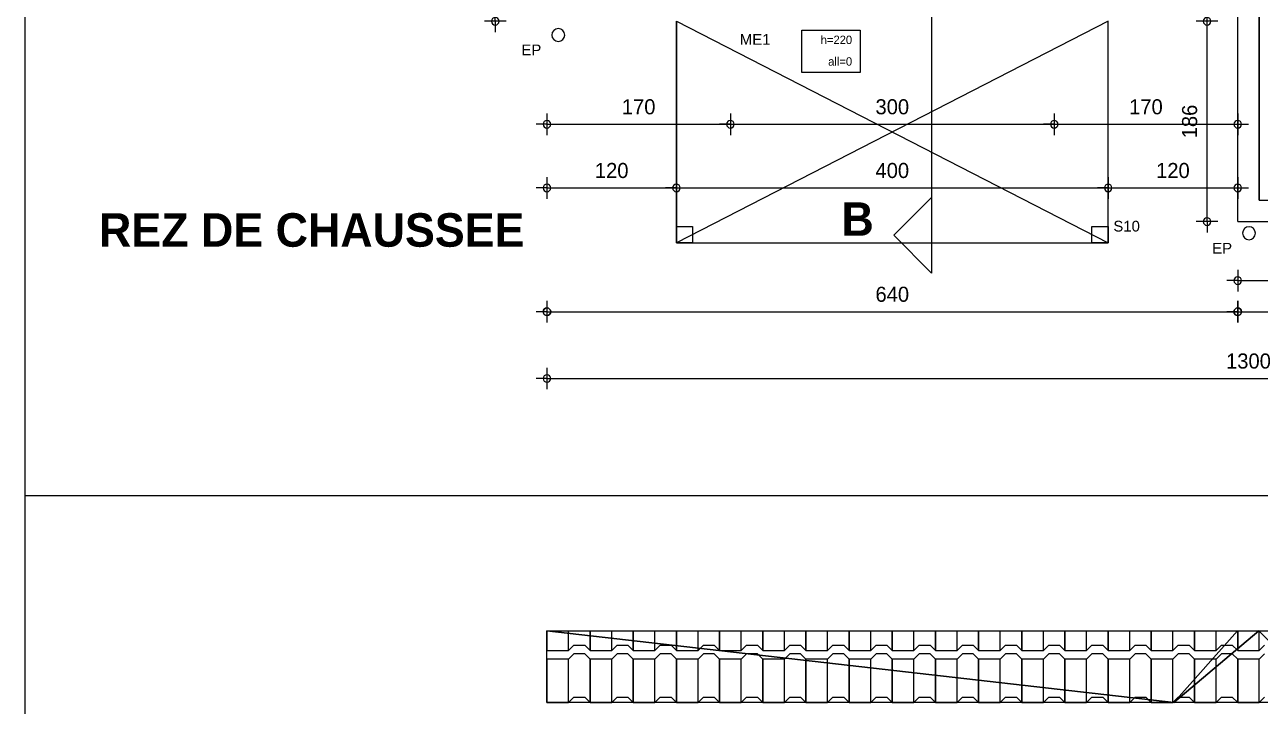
# Model space of a CAD drawing. Header units: metres. Extents: x 1.8 to 61.8, y -55.6 to -11.3.
# Drawn here: x 1.76 to 13.21, y -30.14 to -23.83 of the extents above; entities that cross this region are included whole.
import ezdxf
from ezdxf.enums import TextEntityAlignment as Align
from ezdxf.lldxf.tags import DXFTag

# ---------------------------------------------------------------- set-up
doc = ezdxf.new("R2010")
doc.units = ezdxf.units.M
doc.header["$MEASUREMENT"] = 0
for name, color, linetype in [('Calque commun', 7, 'Continuous'), ('Calque100', 7, 'Continuous'), ('Cotations', 7, 'Continuous'), ('Textes', 7, 'Continuous')]:
    doc.layers.add(name, color=color, linetype=linetype)
doc.styles.add('Arial10', font='arial.ttf', dxfattribs={"height": 0.098961})
doc.styles.add('Century Gothic14', font='GOTHIC.TTF', dxfattribs={"height": 0.139636})
doc.styles.add('Century Gothic5', font='GOTHICB.TTF', dxfattribs={"height": 0.31023})
doc.styles.add('Century Gothic9', font='GOTHIC.TTF', dxfattribs={"height": 0.077575})
tags = doc.linetypes.add('DASHDOT2', pattern=[0.5, 0.25, -0.125, 0, -0.125]).pattern_tags.tags
tags[10:11] = [DXFTag(74, 4), DXFTag(75, 0), DXFTag(340, '0'), DXFTag(46, 1.0), DXFTag(50, 0.0), DXFTag(44, 0.0), DXFTag(45, 0.0)]
tags[8:9] = [DXFTag(74, 4), DXFTag(75, 0), DXFTag(340, '0'), DXFTag(46, 1.0), DXFTag(50, 0.0), DXFTag(44, 0.0), DXFTag(45, 0.0)]
tags[6:7] = [DXFTag(74, 4), DXFTag(75, 0), DXFTag(340, '0'), DXFTag(46, 1.0), DXFTag(50, 0.0), DXFTag(44, 0.0), DXFTag(45, 0.0)]
tags[4:5] = [DXFTag(74, 4), DXFTag(75, 0), DXFTag(340, '0'), DXFTag(46, 1.0), DXFTag(50, 0.0), DXFTag(44, 0.0), DXFTag(45, 0.0)]
tags = doc.linetypes.add('HIDDEN', pattern=[0.375, 0.25, -0.125]).pattern_tags.tags
tags[6:7] = [DXFTag(74, 4), DXFTag(75, 0), DXFTag(340, '0'), DXFTag(46, 1.0), DXFTag(50, 0.0), DXFTag(44, 0.0), DXFTag(45, 0.0)]
tags[4:5] = [DXFTag(74, 4), DXFTag(75, 0), DXFTag(340, '0'), DXFTag(46, 1.0), DXFTag(50, 0.0), DXFTag(44, 0.0), DXFTag(45, 0.0)]

# ---------------------------------------------------------------- blocks, each defined once
blk = doc.blocks.new('Block52729')
at = {"layer": 'Calque commun', "color": 7, "linetype": 'Continuous', "lineweight": 18}
blk.add_line((13.002, -25.655), (13.002, -16.655), dxfattribs=at)
at = {"layer": 'Calque commun', "color": 7, "linetype": 'Continuous', "lineweight": 9}
for p, q in [((13.202, -25.455), (13.202, -16.855)), ((13.322, -25.335), (13.322, -16.975))]:
    blk.add_line(p, q, dxfattribs=at)
blk = doc.blocks.new('Block52731')
at = {"layer": 'Calque commun', "color": 7, "linetype": 'Continuous', "lineweight": 9}
for p, q in [((13.322, -25.335), (14.802, -25.335)), ((17.802, -25.335), (19.282, -25.335)), ((13.202, -25.455), (14.802, -25.455)), ((17.802, -25.455), (19.402, -25.455))]:
    blk.add_line(p, q, dxfattribs=at)
at = {"layer": 'Calque commun', "color": 7, "linetype": 'Continuous', "lineweight": 18}
for p, q in [((13.002, -25.655), (14.802, -25.655)), ((17.802, -25.655), (19.602, -25.655))]:
    blk.add_line(p, q, dxfattribs=at)
blk = doc.blocks.new('new7')
at = {"layer": 'Calque commun', "color": 5, "linetype": 'Continuous', "lineweight": 9}
blk.add_arc((0, 0), 0.5, 0, 359.9994, dxfattribs=at)
blk = doc.blocks.new('new8')
at = {"layer": 'Calque commun', "color": 5, "linetype": 'Continuous', "lineweight": 9}
blk.add_arc((0, 0), 0.5, 0, 359.9994, dxfattribs=at)
blk = doc.blocks.new('DimLine53029')
at = {"layer": 'Calque commun', "color": 5, "linetype": 'Continuous', "lineweight": 9}
for p, q in [((6.602, -26.389, 0), (6.602, -26.589, 0)), ((13.002, -26.389, 0), (13.002, -26.589, 0)), ((6.602, -26.489, 0), (6.502, -26.489, 0)), ((6.602, -26.489, 0), (13.002, -26.489, 0)), ((13.002, -26.489, 0), (13.102, -26.489, 0))]:
    blk.add_line(p, q, dxfattribs=at)
at = {"layer": 'Calque commun', "color": 5, "linetype": 'Continuous', "lineweight": 9, "xscale": 0.07000000029802322, "yscale": 0.07000000029802322, "zscale": 0.07000000029802322}
for name, p in [('new7', (6.602, -26.489, 0)), ('new8', (13.002, -26.489, 0))]:
    blk.add_blockref(name, p, dxfattribs=at)
at = {"layer": 'Calque commun', "color": 5, "linetype": 'Continuous', "lineweight": 9, "style": 'Century Gothic14'}
blk.add_text('640', height=0.1396, dxfattribs=at).set_placement((9.802, -26.439, 0), align=Align.BOTTOM_CENTER)
blk = doc.blocks.new('new9')
at = {"layer": 'Calque commun', "color": 5, "linetype": 'Continuous', "lineweight": 9}
blk.add_arc((0, 0), 0.5, 0, 359.9994, dxfattribs=at)
blk = doc.blocks.new('new10')
at = {"layer": 'Calque commun', "color": 5, "linetype": 'Continuous', "lineweight": 9}
blk.add_arc((0, 0), 0.5, 0, 359.9994, dxfattribs=at)
blk = doc.blocks.new('DimLine53037')
at = {"layer": 'Calque commun', "color": 5, "linetype": 'Continuous', "lineweight": 9}
for p, q in [((13.002, -26.389, 0), (13.002, -26.589, 0)), ((19.602, -26.589, 0), (19.602, -26.389, 0)), ((13.002, -26.489, 0), (12.902, -26.489, 0)), ((13.002, -26.489, 0), (19.602, -26.489, 0)), ((19.602, -26.489, 0), (19.702, -26.489, 0))]:
    blk.add_line(p, q, dxfattribs=at)
at = {"layer": 'Calque commun', "color": 5, "linetype": 'Continuous', "lineweight": 9, "xscale": 0.07000000029802322, "yscale": 0.07000000029802322, "zscale": 0.07000000029802322}
for name, p in [('new9', (13.002, -26.489, 0)), ('new10', (19.602, -26.489, 0))]:
    blk.add_blockref(name, p, dxfattribs=at)
at = {"layer": 'Calque commun', "color": 5, "linetype": 'Continuous', "lineweight": 9, "style": 'Century Gothic14'}
blk.add_text('660', height=0.1396, dxfattribs=at).set_placement((16.302, -26.439, 0), align=Align.BOTTOM_CENTER)
blk = doc.blocks.new('new11')
at = {"layer": 'Calque commun', "color": 5, "linetype": 'Continuous', "lineweight": 9}
blk.add_arc((0, 0), 0.5, 0, 359.9994, dxfattribs=at)
blk = doc.blocks.new('new12')
at = {"layer": 'Calque commun', "color": 5, "linetype": 'Continuous', "lineweight": 9}
blk.add_arc((0, 0), 0.5, 0, 359.9994, dxfattribs=at)
blk = doc.blocks.new('DimLine53045')
at = {"layer": 'Calque commun', "color": 5, "linetype": 'Continuous', "lineweight": 9}
for p, q in [((6.124, -14.8, 0), (6.124, -14.7, 0)), ((6.224, -14.8, 0), (6.024, -14.8, 0)), ((6.124, -23.8, 0), (6.124, -14.8, 0)), ((6.224, -23.8, 0), (6.024, -23.8, 0)), ((6.124, -23.8, 0), (6.124, -23.9, 0))]:
    blk.add_line(p, q, dxfattribs=at)
at = {"layer": 'Calque commun', "color": 5, "linetype": 'Continuous', "lineweight": 9, "xscale": 0.07000000029802322, "yscale": 0.07000000029802322, "zscale": 0.07000000029802322, "rotation": 90}
for name, p in [('new12', (6.124, -14.8, 0)), ('new11', (6.124, -23.8, 0))]:
    blk.add_blockref(name, p, dxfattribs=at)
at = {"layer": 'Calque commun', "color": 5, "linetype": 'Continuous', "lineweight": 9, "style": 'Century Gothic14'}
blk.add_text('900', height=0.1396, rotation=90, dxfattribs=at).set_placement((6.074, -19.3, 0), align=Align.BOTTOM_CENTER)
blk = doc.blocks.new('new13')
at = {"layer": 'Calque commun', "color": 5, "linetype": 'Continuous', "lineweight": 9}
blk.add_arc((0, 0), 0.5, 0, 359.9994, dxfattribs=at)
blk = doc.blocks.new('new14')
at = {"layer": 'Calque commun', "color": 5, "linetype": 'Continuous', "lineweight": 9}
blk.add_arc((0, 0), 0.5, 0, 359.9994, dxfattribs=at)
blk = doc.blocks.new('DimLine53057')
at = {"layer": 'Calque commun', "color": 5, "linetype": 'Continuous', "lineweight": 9}
for p, q in [((8.302, -24.653), (8.302, -24.853)), ((11.302, -24.653), (11.302, -24.853)), ((8.302, -24.753), (8.202, -24.753)), ((8.302, -24.753), (11.302, -24.753)), ((11.302, -24.753), (11.402, -24.753))]:
    blk.add_line(p, q, dxfattribs=at)
at = {"layer": 'Calque commun', "color": 5, "linetype": 'Continuous', "lineweight": 9, "xscale": 0.07000000029802322, "yscale": 0.07000000029802322, "zscale": 0.07000000029802322}
for name, p in [('new13', (8.302, -24.753)), ('new14', (11.302, -24.753))]:
    blk.add_blockref(name, p, dxfattribs=at)
at = {"layer": 'Calque commun', "color": 5, "linetype": 'Continuous', "lineweight": 9, "style": 'Century Gothic14'}
blk.add_text('300', height=0.1396, dxfattribs=at).set_placement((9.802, -24.703), align=Align.BOTTOM_CENTER)
blk = doc.blocks.new('new15')
at = {"layer": 'Calque commun', "color": 5, "linetype": 'Continuous', "lineweight": 9}
blk.add_arc((0, 0), 0.5, 0, 359.9994, dxfattribs=at)
blk = doc.blocks.new('new16')
at = {"layer": 'Calque commun', "color": 5, "linetype": 'Continuous', "lineweight": 9}
blk.add_arc((0, 0), 0.5, 0, 359.9994, dxfattribs=at)
blk = doc.blocks.new('DimLine53065')
at = {"layer": 'Calque commun', "color": 5, "linetype": 'Continuous', "lineweight": 9}
for p, q in [((6.602, -24.653), (6.602, -24.853)), ((8.302, -24.653), (8.302, -24.853)), ((6.602, -24.753), (6.502, -24.753)), ((6.602, -24.753), (8.302, -24.753)), ((8.302, -24.753), (8.402, -24.753))]:
    blk.add_line(p, q, dxfattribs=at)
at = {"layer": 'Calque commun', "color": 5, "linetype": 'Continuous', "lineweight": 9, "xscale": 0.07000000105412503, "yscale": 0.07000000105412503, "zscale": 0.07000000029802322, "rotation": 0.008421292384308318}
for name, p in [('new15', (6.602, -24.753)), ('new16', (8.302, -24.753))]:
    blk.add_blockref(name, p, dxfattribs=at)
at = {"layer": 'Calque commun', "color": 5, "linetype": 'Continuous', "lineweight": 9, "style": 'Century Gothic14'}
blk.add_text('170', height=0.1396, rotation=0.0084, dxfattribs=at).set_placement((7.452, -24.703), align=Align.BOTTOM_CENTER)
blk = doc.blocks.new('new17')
at = {"layer": 'Calque commun', "color": 5, "linetype": 'Continuous', "lineweight": 9}
blk.add_arc((0, 0), 0.5, 0, 359.9994, dxfattribs=at)
blk = doc.blocks.new('new18')
at = {"layer": 'Calque commun', "color": 5, "linetype": 'Continuous', "lineweight": 9}
blk.add_arc((0, 0), 0.5, 0, 359.9994, dxfattribs=at)
blk = doc.blocks.new('DimLine53073')
at = {"layer": 'Calque commun', "color": 5, "linetype": 'Continuous', "lineweight": 9}
for p, q in [((11.302, -24.653), (11.302, -24.853)), ((13.002, -24.653), (13.002, -24.853)), ((11.302, -24.753), (11.202, -24.753)), ((11.302, -24.753), (13.002, -24.753)), ((13.002, -24.753), (13.102, -24.753))]:
    blk.add_line(p, q, dxfattribs=at)
at = {"layer": 'Calque commun', "color": 5, "linetype": 'Continuous', "lineweight": 9, "xscale": 0.07000000105440485, "yscale": 0.07000000105440485, "zscale": 0.07000000029802322, "rotation": -0.008422850479484262}
for name, p in [('new17', (11.302, -24.753)), ('new18', (13.002, -24.753))]:
    blk.add_blockref(name, p, dxfattribs=at)
at = {"layer": 'Calque commun', "color": 5, "linetype": 'Continuous', "lineweight": 9, "style": 'Century Gothic14'}
blk.add_text('170', height=0.1396, rotation=359.9916, dxfattribs=at).set_placement((12.152, -24.703), align=Align.BOTTOM_CENTER)
blk = doc.blocks.new('new21')
at = {"layer": 'Calque commun', "color": 5, "linetype": 'Continuous', "lineweight": 9}
blk.add_arc((0, 0), 0.5, 0, 359.9994, dxfattribs=at)
blk = doc.blocks.new('new22')
at = {"layer": 'Calque commun', "color": 5, "linetype": 'Continuous', "lineweight": 9}
blk.add_arc((0, 0), 0.5, 0, 359.9994, dxfattribs=at)
blk = doc.blocks.new('DimLine53113')
at = {"layer": 'Calque commun', "color": 5, "linetype": 'Continuous', "lineweight": 9}
for p, q in [((13.002, -26.101), (13.002, -26.301)), ((14.802, -26.101), (14.802, -26.301)), ((13.002, -26.201), (12.902, -26.201)), ((13.002, -26.201), (14.802, -26.201)), ((14.802, -26.201), (14.902, -26.201))]:
    blk.add_line(p, q, dxfattribs=at)
at = {"layer": 'Calque commun', "color": 5, "linetype": 'Continuous', "lineweight": 9, "xscale": 0.07000000029802322, "yscale": 0.07000000029802322, "zscale": 0.07000000029802322}
for name, p in [('new21', (13.002, -26.201)), ('new22', (14.802, -26.201))]:
    blk.add_blockref(name, p, dxfattribs=at)
at = {"layer": 'Calque commun', "color": 5, "linetype": 'Continuous', "lineweight": 9, "style": 'Century Gothic14'}
blk.add_text('180', height=0.1396, dxfattribs=at).set_placement((13.902, -26.151), align=Align.BOTTOM_CENTER)
blk = doc.blocks.new('new35')
at = {"layer": 'Calque commun', "color": 5, "linetype": 'Continuous', "lineweight": 9}
blk.add_arc((0, 0), 0.5, 0, 359.9994, dxfattribs=at)
blk = doc.blocks.new('new36')
at = {"layer": 'Calque commun', "color": 5, "linetype": 'Continuous', "lineweight": 9}
blk.add_arc((0, 0), 0.5, 0, 359.9994, dxfattribs=at)
blk = doc.blocks.new('DimLine53262')
at = {"layer": 'Calque commun', "color": 5, "linetype": 'Continuous', "lineweight": 9}
for p, q in [((12.818, -23.8), (12.618, -23.8)), ((12.718, -23.8), (12.718, -23.7)), ((12.718, -25.655), (12.718, -23.8)), ((12.818, -25.655), (12.618, -25.655)), ((12.718, -25.655), (12.718, -25.755))]:
    blk.add_line(p, q, dxfattribs=at)
at = {"layer": 'Calque commun', "color": 5, "linetype": 'Continuous', "lineweight": 9, "xscale": 0.07000000029802322, "yscale": 0.07000000029802322, "zscale": 0.07000000029802322, "rotation": 90}
for name, p in [('new36', (12.718, -23.8)), ('new35', (12.718, -25.655))]:
    blk.add_blockref(name, p, dxfattribs=at)
at = {"layer": 'Calque commun', "color": 5, "linetype": 'Continuous', "lineweight": 9, "style": 'Century Gothic14'}
blk.add_text('186', height=0.1396, rotation=90, dxfattribs=at).set_placement((12.668, -24.728), align=Align.BOTTOM_CENTER)
blk = doc.blocks.new('new105')
at = {"layer": 'Calque commun', "color": 5, "linetype": 'Continuous', "lineweight": 9}
blk.add_arc((0, 0), 0.5, 0, 359.9994, dxfattribs=at)
blk = doc.blocks.new('new106')
at = {"layer": 'Calque commun', "color": 5, "linetype": 'Continuous', "lineweight": 9}
blk.add_arc((0, 0), 0.5, 0, 359.9994, dxfattribs=at)
blk = doc.blocks.new('DimLine56077')
at = {"layer": 'Calque commun', "color": 5, "linetype": 'Continuous', "lineweight": 9}
for p, q in [((6.602, -26.389), (6.602, -26.589)), ((13.002, -26.389), (13.002, -26.589)), ((6.602, -26.489), (6.502, -26.489)), ((6.602, -26.489), (13.002, -26.489)), ((13.002, -26.489), (13.102, -26.489))]:
    blk.add_line(p, q, dxfattribs=at)
at = {"layer": 'Calque commun', "color": 5, "linetype": 'Continuous', "lineweight": 9, "extrusion": (0, 0, -1), "xscale": -0.07000000029802322, "yscale": -0.07000000029802322, "zscale": -0.07000000029802322, "rotation": -180}
for name, p in [('new105', (-6.602, -26.489)), ('new106', (-13.002, -26.489))]:
    blk.add_blockref(name, p, dxfattribs=at)
at = {"layer": 'Calque commun', "color": 5, "linetype": 'Continuous', "lineweight": 9, "style": 'Century Gothic14'}
blk.add_text('640', height=0.1396, dxfattribs=at).set_placement((9.802, -26.439), align=Align.BOTTOM_CENTER)
blk = doc.blocks.new('new107')
at = {"layer": 'Calque commun', "color": 5, "linetype": 'Continuous', "lineweight": 9}
blk.add_arc((0, 0), 0.5, 0, 359.9994, dxfattribs=at)
blk = doc.blocks.new('new108')
at = {"layer": 'Calque commun', "color": 5, "linetype": 'Continuous', "lineweight": 9}
blk.add_arc((0, 0), 0.5, 0, 359.9994, dxfattribs=at)
blk = doc.blocks.new('DimLine56095')
at = {"layer": 'Calque commun', "color": 5, "linetype": 'Continuous', "lineweight": 9}
for p, q in [((13.002, -26.589, 0), (13.002, -26.389, 0)), ((19.602, -26.389, 0), (19.602, -26.589, 0)), ((13.002, -26.489, 0), (12.902, -26.489, 0)), ((13.002, -26.489, 0), (19.602, -26.489, 0)), ((19.602, -26.489, 0), (19.702, -26.489, 0))]:
    blk.add_line(p, q, dxfattribs=at)
at = {"layer": 'Calque commun', "color": 5, "linetype": 'Continuous', "lineweight": 9, "extrusion": (0, 0, -1), "xscale": -0.07000000029802322, "yscale": -0.07000000029802322, "zscale": -0.07000000029802322, "rotation": -180}
for name, p in [('new107', (-13.002, -26.489, 0)), ('new108', (-19.602, -26.489, 0))]:
    blk.add_blockref(name, p, dxfattribs=at)
at = {"layer": 'Calque commun', "color": 5, "linetype": 'Continuous', "lineweight": 9, "style": 'Century Gothic14'}
blk.add_text('660', height=0.1396, dxfattribs=at).set_placement((16.302, -26.439, 0), align=Align.BOTTOM_CENTER)
blk = doc.blocks.new('fleche08')
at = {"layer": 'Calque100', "color": 6, "linetype": 'Continuous', "lineweight": 18}
mesh = blk.add_polyface(dxfattribs=at)
corners = [(-0.35, -0.35), (0, 0), (0.35, -0.35)]
mesh.append_faces([[corners[k] for k in face] for face in [(0, 1, 2)]], dxfattribs={"color": 6})
blk = doc.blocks.new('new207')
at = {"layer": 'Calque commun', "color": 5, "linetype": 'Continuous', "lineweight": 9}
blk.add_arc((0, 0), 0.5, 0, 359.9994, dxfattribs=at)
blk = doc.blocks.new('DimLine59375')
at = {"layer": 'Calque commun', "color": 5, "linetype": 'Continuous', "lineweight": 9}
for p, q in [((6.602, -27.007), (6.602, -27.207)), ((6.602, -27.107), (6.502, -27.107)), ((6.602, -27.107), (19.602, -27.107))]:
    blk.add_line(p, q, dxfattribs=at)
at = {"layer": 'Calque commun', "color": 5, "linetype": 'Continuous', "lineweight": 9, "xscale": 0.07000000029802322, "yscale": 0.07000000029802322, "zscale": 0.07000000029802322}
blk.add_blockref('new207', (6.602, -27.107), dxfattribs=at)
at = {"layer": 'Calque commun', "color": 5, "linetype": 'Continuous', "lineweight": 9, "style": 'Century Gothic14'}
blk.add_text('1300', height=0.1396, dxfattribs=at).set_placement((13.102, -27.057), align=Align.BOTTOM_CENTER)
blk = doc.blocks.new('pattern4')
at = {"layer": 'Calque commun', "color": 1, "linetype": 'Continuous', "lineweight": 9}
for p, q in [((6.602, -29.444), (6.602, -29.626)), ((6.802, -29.626), (6.802, -29.444)), ((7.002, -29.626), (7.002, -29.444)), ((7.002, -29.444), (7.002, -29.626)), ((7.202, -29.626), (7.202, -29.444)), ((7.402, -29.626), (7.402, -29.444)), ((7.402, -29.444), (7.402, -29.626)), ((7.602, -29.626), (7.602, -29.444)), ((7.802, -29.626), (7.802, -29.444)), ((7.802, -29.444), (7.802, -29.626)), ((8.002, -29.626), (8.002, -29.444)), ((8.202, -29.626), (8.202, -29.444)), ((8.202, -29.444), (8.202, -29.626)), ((8.402, -29.626), (8.402, -29.444)), ((8.602, -29.626), (8.602, -29.444)), ((8.602, -29.444), (8.602, -29.626)), ((8.802, -29.626), (8.802, -29.444)), ((9.002, -29.626), (9.002, -29.444)), ((9.002, -29.444), (9.002, -29.626)), ((9.202, -29.626), (9.202, -29.444)), ((9.402, -29.626), (9.402, -29.444)), ((9.402, -29.444), (9.402, -29.626)), ((9.602, -29.626), (9.602, -29.444)), ((9.802, -29.626), (9.802, -29.444)), ((9.802, -29.444), (9.802, -29.626)), ((10.002, -29.626), (10.002, -29.444)), ((10.202, -29.626), (10.202, -29.444)), ((10.202, -29.444), (10.202, -29.626)), ((10.402, -29.626), (10.402, -29.444)), ((10.602, -29.626), (10.602, -29.444)), ((10.602, -29.444), (10.602, -29.626)), ((10.802, -29.626), (10.802, -29.444)), ((11.002, -29.626), (11.002, -29.444)), ((11.002, -29.444), (11.002, -29.626)), ((11.202, -29.626), (11.202, -29.444)), ((11.402, -29.626), (11.402, -29.444)), ((11.402, -29.444), (11.402, -29.626)), ((11.602, -29.626), (11.602, -29.444)), ((11.802, -29.626), (11.802, -29.444)), ((11.802, -29.444), (11.802, -29.626)), ((12.002, -29.626), (12.002, -29.444)), ((12.202, -29.626), (12.202, -29.444)), ((12.202, -29.444), (12.202, -29.626)), ((12.402, -29.626), (12.402, -29.444)), ((12.602, -29.626), (12.602, -29.444)), ((12.602, -29.444), (12.602, -29.626)), ((12.802, -29.626), (12.802, -29.444)), ((13.002, -29.626), (13.002, -29.444)), ((13.002, -29.444), (13.002, -29.626)), ((13.202, -29.626), (13.202, -29.444)), ((6.602, -29.626), (6.802, -29.626)), ((6.802, -29.626), (6.852, -29.576)), ((6.852, -29.576), (6.952, -29.576)), ((6.952, -29.576), (7.002, -29.626)), ((7.002, -29.626), (7.202, -29.626)), ((7.202, -29.626), (7.252, -29.576)), ((7.252, -29.576), (7.352, -29.576)), ((7.352, -29.576), (7.402, -29.626)), ((7.402, -29.626), (7.602, -29.626)), ((7.602, -29.626), (7.652, -29.576)), ((7.652, -29.576), (7.752, -29.576)), ((7.752, -29.576), (7.802, -29.626)), ((7.802, -29.626), (8.002, -29.626)), ((8.002, -29.626), (8.052, -29.576)), ((8.052, -29.576), (8.152, -29.576)), ((8.152, -29.576), (8.202, -29.626)), ((8.202, -29.626), (8.402, -29.626)), ((8.402, -29.626), (8.452, -29.576)), ((8.452, -29.576), (8.552, -29.576)), ((8.552, -29.576), (8.602, -29.626)), ((8.602, -29.626), (8.802, -29.626)), ((8.802, -29.626), (8.852, -29.576)), ((8.852, -29.576), (8.952, -29.576)), ((8.952, -29.576), (9.002, -29.626)), ((9.002, -29.626), (9.202, -29.626)), ((9.202, -29.626), (9.252, -29.576)), ((9.252, -29.576), (9.352, -29.576)), ((9.352, -29.576), (9.402, -29.626)), ((9.402, -29.626), (9.602, -29.626)), ((9.602, -29.626), (9.652, -29.576)), ((9.652, -29.576), (9.752, -29.576)), ((9.752, -29.576), (9.802, -29.626)), ((9.802, -29.626), (10.002, -29.626)), ((10.002, -29.626), (10.052, -29.576)), ((10.052, -29.576), (10.152, -29.576)), ((10.152, -29.576), (10.202, -29.626)), ((10.202, -29.626), (10.402, -29.626)), ((10.402, -29.626), (10.452, -29.576)), ((10.452, -29.576), (10.552, -29.576)), ((10.552, -29.576), (10.602, -29.626)), ((10.602, -29.626), (10.802, -29.626)), ((10.802, -29.626), (10.852, -29.576)), ((10.852, -29.576), (10.952, -29.576)), ((10.952, -29.576), (11.002, -29.626)), ((11.002, -29.626), (11.202, -29.626)), ((11.202, -29.626), (11.252, -29.576)), ((11.252, -29.576), (11.352, -29.576)), ((11.352, -29.576), (11.402, -29.626)), ((11.402, -29.626), (11.602, -29.626)), ((11.602, -29.626), (11.652, -29.576)), ((11.652, -29.576), (11.752, -29.576)), ((11.752, -29.576), (11.802, -29.626)), ((11.802, -29.626), (12.002, -29.626)), ((12.002, -29.626), (12.052, -29.576)), ((12.052, -29.576), (12.152, -29.576)), ((12.152, -29.576), (12.202, -29.626)), ((12.202, -29.626), (12.402, -29.626)), ((12.402, -29.626), (12.452, -29.576)), ((12.452, -29.576), (12.552, -29.576)), ((12.552, -29.576), (12.602, -29.626)), ((12.602, -29.626), (12.802, -29.626)), ((12.802, -29.626), (12.852, -29.576)), ((12.852, -29.576), (12.952, -29.576)), ((12.952, -29.576), (13.002, -29.626)), ((13.002, -29.626), (13.202, -29.626)), ((13.202, -29.626), (13.252, -29.576)), ((6.802, -29.706), (6.602, -29.706)), ((6.602, -29.706), (6.602, -30.106)), ((6.852, -29.656), (6.802, -29.706)), ((6.802, -30.106), (6.802, -29.706)), ((6.952, -29.656), (6.852, -29.656)), ((7.002, -29.706), (6.952, -29.656)), ((7.002, -30.106), (7.002, -29.706)), ((7.202, -29.706), (7.002, -29.706)), ((7.002, -29.706), (7.002, -30.106)), ((7.252, -29.656), (7.202, -29.706)), ((7.202, -30.106), (7.202, -29.706)), ((7.352, -29.656), (7.252, -29.656)), ((7.402, -29.706), (7.352, -29.656)), ((7.402, -30.106), (7.402, -29.706)), ((7.602, -29.706), (7.402, -29.706)), ((7.402, -29.706), (7.402, -30.106)), ((7.652, -29.656), (7.602, -29.706)), ((7.602, -30.106), (7.602, -29.706)), ((7.752, -29.656), (7.652, -29.656)), ((7.802, -29.706), (7.752, -29.656)), ((7.802, -30.106), (7.802, -29.706)), ((8.002, -29.706), (7.802, -29.706)), ((7.802, -29.706), (7.802, -30.106)), ((8.052, -29.656), (8.002, -29.706)), ((8.002, -30.106), (8.002, -29.706)), ((8.152, -29.656), (8.052, -29.656)), ((8.202, -29.706), (8.152, -29.656)), ((8.202, -30.106), (8.202, -29.706)), ((8.402, -29.706), (8.202, -29.706)), ((8.202, -29.706), (8.202, -30.106)), ((8.452, -29.656), (8.402, -29.706)), ((8.402, -30.106), (8.402, -29.706)), ((8.552, -29.656), (8.452, -29.656)), ((8.602, -29.706), (8.552, -29.656)), ((8.602, -30.106), (8.602, -29.706)), ((8.802, -29.706), (8.602, -29.706)), ((8.602, -29.706), (8.602, -30.106)), ((8.852, -29.656), (8.802, -29.706)), ((8.802, -30.106), (8.802, -29.706)), ((8.952, -29.656), (8.852, -29.656)), ((9.002, -29.706), (8.952, -29.656)), ((9.002, -30.106), (9.002, -29.706)), ((9.202, -29.706), (9.002, -29.706)), ((9.002, -29.706), (9.002, -30.106)), ((9.252, -29.656), (9.202, -29.706)), ((9.202, -30.106), (9.202, -29.706)), ((9.352, -29.656), (9.252, -29.656)), ((9.402, -29.706), (9.352, -29.656)), ((9.402, -30.106), (9.402, -29.706)), ((9.602, -29.706), (9.402, -29.706)), ((9.402, -29.706), (9.402, -30.106)), ((9.652, -29.656), (9.602, -29.706)), ((9.602, -30.106), (9.602, -29.706)), ((9.752, -29.656), (9.652, -29.656)), ((9.802, -29.706), (9.752, -29.656)), ((9.802, -30.106), (9.802, -29.706)), ((10.002, -29.706), (9.802, -29.706)), ((9.802, -29.706), (9.802, -30.106)), ((10.052, -29.656), (10.002, -29.706)), ((10.002, -30.106), (10.002, -29.706)), ((10.152, -29.656), (10.052, -29.656)), ((10.202, -29.706), (10.152, -29.656)), ((10.202, -30.106), (10.202, -29.706)), ((10.402, -29.706), (10.202, -29.706)), ((10.202, -29.706), (10.202, -30.106)), ((10.452, -29.656), (10.402, -29.706)), ((10.402, -30.106), (10.402, -29.706)), ((10.552, -29.656), (10.452, -29.656)), ((10.602, -29.706), (10.552, -29.656)), ((10.602, -30.106), (10.602, -29.706)), ((10.802, -29.706), (10.602, -29.706)), ((10.602, -29.706), (10.602, -30.106)), ((10.852, -29.656), (10.802, -29.706)), ((10.802, -30.106), (10.802, -29.706)), ((10.952, -29.656), (10.852, -29.656)), ((11.002, -29.706), (10.952, -29.656)), ((11.002, -30.106), (11.002, -29.706)), ((11.202, -29.706), (11.002, -29.706)), ((11.002, -29.706), (11.002, -30.106)), ((11.252, -29.656), (11.202, -29.706)), ((11.202, -30.106), (11.202, -29.706)), ((11.352, -29.656), (11.252, -29.656)), ((11.402, -29.706), (11.352, -29.656)), ((11.402, -30.106), (11.402, -29.706)), ((11.602, -29.706), (11.402, -29.706)), ((11.402, -29.706), (11.402, -30.106)), ((11.652, -29.656), (11.602, -29.706)), ((11.602, -30.106), (11.602, -29.706)), ((11.752, -29.656), (11.652, -29.656)), ((11.802, -29.706), (11.752, -29.656)), ((11.802, -30.106), (11.802, -29.706)), ((12.002, -29.706), (11.802, -29.706)), ((11.802, -29.706), (11.802, -30.106)), ((12.052, -29.656), (12.002, -29.706)), ((12.002, -30.106), (12.002, -29.706)), ((12.152, -29.656), (12.052, -29.656)), ((12.202, -29.706), (12.152, -29.656)), ((12.202, -30.106), (12.202, -29.706)), ((12.402, -29.706), (12.202, -29.706)), ((12.202, -29.706), (12.202, -30.106)), ((12.452, -29.656), (12.402, -29.706)), ((12.402, -30.106), (12.402, -29.706)), ((12.552, -29.656), (12.452, -29.656)), ((12.602, -29.706), (12.552, -29.656)), ((12.602, -30.106), (12.602, -29.706)), ((12.802, -29.706), (12.602, -29.706)), ((12.602, -29.706), (12.602, -30.106)), ((12.852, -29.656), (12.802, -29.706)), ((12.802, -30.106), (12.802, -29.706)), ((12.952, -29.656), (12.852, -29.656)), ((13.002, -29.706), (12.952, -29.656)), ((13.002, -30.106), (13.002, -29.706)), ((13.202, -29.706), (13.002, -29.706)), ((13.002, -29.706), (13.002, -30.106)), ((13.252, -29.656), (13.202, -29.706)), ((13.202, -30.106), (13.202, -29.706)), ((6.602, -30.106), (6.802, -30.106)), ((6.802, -30.106), (6.852, -30.056)), ((6.852, -30.056), (6.952, -30.056)), ((6.952, -30.056), (7.002, -30.106)), ((7.002, -30.106), (7.202, -30.106)), ((7.202, -30.106), (7.252, -30.056)), ((7.252, -30.056), (7.352, -30.056)), ((7.352, -30.056), (7.402, -30.106)), ((7.402, -30.106), (7.602, -30.106)), ((7.602, -30.106), (7.652, -30.056)), ((7.652, -30.056), (7.752, -30.056)), ((7.752, -30.056), (7.802, -30.106)), ((7.802, -30.106), (8.002, -30.106)), ((8.002, -30.106), (8.052, -30.056)), ((8.052, -30.056), (8.152, -30.056)), ((8.152, -30.056), (8.202, -30.106)), ((8.202, -30.106), (8.402, -30.106)), ((8.402, -30.106), (8.452, -30.056)), ((8.452, -30.056), (8.552, -30.056)), ((8.552, -30.056), (8.602, -30.106)), ((8.602, -30.106), (8.802, -30.106)), ((8.802, -30.106), (8.852, -30.056)), ((8.852, -30.056), (8.952, -30.056)), ((8.952, -30.056), (9.002, -30.106)), ((9.002, -30.106), (9.202, -30.106)), ((9.202, -30.106), (9.252, -30.056)), ((9.252, -30.056), (9.352, -30.056)), ((9.352, -30.056), (9.402, -30.106)), ((9.402, -30.106), (9.602, -30.106)), ((9.602, -30.106), (9.652, -30.056)), ((9.652, -30.056), (9.752, -30.056)), ((9.752, -30.056), (9.802, -30.106)), ((9.802, -30.106), (10.002, -30.106)), ((10.002, -30.106), (10.052, -30.056)), ((10.052, -30.056), (10.152, -30.056)), ((10.152, -30.056), (10.202, -30.106)), ((10.202, -30.106), (10.402, -30.106)), ((10.402, -30.106), (10.452, -30.056)), ((10.452, -30.056), (10.552, -30.056)), ((10.552, -30.056), (10.602, -30.106)), ((10.602, -30.106), (10.802, -30.106)), ((10.802, -30.106), (10.852, -30.056)), ((10.852, -30.056), (10.952, -30.056)), ((10.952, -30.056), (11.002, -30.106)), ((11.002, -30.106), (11.202, -30.106)), ((11.202, -30.106), (11.252, -30.056)), ((11.252, -30.056), (11.352, -30.056)), ((11.352, -30.056), (11.402, -30.106)), ((11.402, -30.106), (11.602, -30.106)), ((11.602, -30.106), (11.652, -30.056)), ((11.652, -30.056), (11.752, -30.056)), ((11.752, -30.056), (11.802, -30.106)), ((11.802, -30.106), (12.002, -30.106)), ((12.002, -30.106), (12.052, -30.056)), ((12.052, -30.056), (12.152, -30.056)), ((12.152, -30.056), (12.202, -30.106)), ((12.202, -30.106), (12.402, -30.106)), ((12.402, -30.106), (12.452, -30.056)), ((12.452, -30.056), (12.552, -30.056)), ((12.552, -30.056), (12.602, -30.106)), ((12.602, -30.106), (12.802, -30.106)), ((12.802, -30.106), (12.852, -30.056)), ((12.852, -30.056), (12.952, -30.056)), ((12.952, -30.056), (13.002, -30.106)), ((13.002, -30.106), (13.202, -30.106)), ((13.202, -30.106), (13.252, -30.056))]:
    blk.add_line(p, q, dxfattribs=at)
at = {"layer": 'Calque commun', "color": 7, "linetype": 'Continuous', "lineweight": 9}
mesh = blk.add_polyface(dxfattribs=at)
corners = [(12.41, -30.106), (6.602, -30.106), (6.602, -29.444), (13.199, -29.444), (19.599, -29.444), (13.865, -30.106), (13.001, -29.444), (19.599, -30.106)]
mesh.append_faces([[corners[k] for k in face] for face in [(0, 3, 5)]], dxfattribs={"vtx0": -1, "vtx1": -1, "color": 7})
mesh.append_faces([[corners[k] for k in face] for face in [(3, 4, 5), (2, 6, 0), (6, 3, 0)]], dxfattribs={"vtx1": -1, "vtx2": -1, "color": 7})
mesh.append_faces([[corners[k] for k in face] for face in [(0, 1, 2), (4, 7, 5)]], dxfattribs={"vtx2": -1, "color": 7})
blk = doc.blocks.new('new221')
at = {"layer": 'Calque commun', "color": 5, "linetype": 'Continuous', "lineweight": 9}
blk.add_arc((0, 0), 0.5, 0, 359.9994, dxfattribs=at)
blk = doc.blocks.new('new222')
at = {"layer": 'Calque commun', "color": 5, "linetype": 'Continuous', "lineweight": 9}
blk.add_arc((0, 0), 0.5, 0, 359.9994, dxfattribs=at)
blk = doc.blocks.new('DimLine60005')
at = {"layer": 'Calque commun', "color": 5, "linetype": 'Continuous', "lineweight": 9}
for p, q in [((6.602, -25.243), (6.602, -25.443)), ((7.802, -25.243), (7.802, -25.443)), ((6.602, -25.343), (6.502, -25.343)), ((6.602, -25.343), (7.802, -25.343)), ((7.802, -25.343), (7.902, -25.343))]:
    blk.add_line(p, q, dxfattribs=at)
at = {"layer": 'Calque commun', "color": 5, "linetype": 'Continuous', "lineweight": 9, "xscale": 0.07000000029802322, "yscale": 0.07000000029802322, "zscale": 0.07000000029802322}
for name, p in [('new221', (6.602, -25.343)), ('new222', (7.802, -25.343))]:
    blk.add_blockref(name, p, dxfattribs=at)
at = {"layer": 'Calque commun', "color": 5, "linetype": 'Continuous', "lineweight": 9, "style": 'Century Gothic14'}
blk.add_text('120', height=0.1396, dxfattribs=at).set_placement((7.202, -25.293), align=Align.BOTTOM_CENTER)
blk = doc.blocks.new('new223')
at = {"layer": 'Calque commun', "color": 5, "linetype": 'Continuous', "lineweight": 9}
blk.add_arc((0, 0), 0.5, 0, 359.9994, dxfattribs=at)
blk = doc.blocks.new('new224')
at = {"layer": 'Calque commun', "color": 5, "linetype": 'Continuous', "lineweight": 9}
blk.add_arc((0, 0), 0.5, 0, 359.9994, dxfattribs=at)
blk = doc.blocks.new('DimLine60013')
at = {"layer": 'Calque commun', "color": 5, "linetype": 'Continuous', "lineweight": 9}
for p, q in [((7.802, -25.243), (7.802, -25.443)), ((11.802, -25.243), (11.802, -25.443)), ((7.802, -25.343), (7.702, -25.343)), ((7.802, -25.343), (11.802, -25.343)), ((11.802, -25.343), (11.902, -25.343))]:
    blk.add_line(p, q, dxfattribs=at)
at = {"layer": 'Calque commun', "color": 5, "linetype": 'Continuous', "lineweight": 9, "xscale": 0.07000000029802322, "yscale": 0.07000000029802322, "zscale": 0.07000000029802322}
for name, p in [('new223', (7.802, -25.343)), ('new224', (11.802, -25.343))]:
    blk.add_blockref(name, p, dxfattribs=at)
at = {"layer": 'Calque commun', "color": 5, "linetype": 'Continuous', "lineweight": 9, "style": 'Century Gothic14'}
blk.add_text('400', height=0.1396, dxfattribs=at).set_placement((9.802, -25.293), align=Align.BOTTOM_CENTER)
blk = doc.blocks.new('new225')
at = {"layer": 'Calque commun', "color": 5, "linetype": 'Continuous', "lineweight": 9}
blk.add_arc((0, 0), 0.5, 0, 359.9994, dxfattribs=at)
blk = doc.blocks.new('new226')
at = {"layer": 'Calque commun', "color": 5, "linetype": 'Continuous', "lineweight": 9}
blk.add_arc((0, 0), 0.5, 0, 359.9994, dxfattribs=at)
blk = doc.blocks.new('DimLine60021')
at = {"layer": 'Calque commun', "color": 5, "linetype": 'Continuous', "lineweight": 9}
for p, q in [((11.802, -25.243), (11.802, -25.443)), ((13.002, -25.243), (13.002, -25.443)), ((11.802, -25.343), (11.702, -25.343)), ((11.802, -25.343), (13.002, -25.343)), ((13.002, -25.343), (13.102, -25.343))]:
    blk.add_line(p, q, dxfattribs=at)
at = {"layer": 'Calque commun', "color": 5, "linetype": 'Continuous', "lineweight": 9, "xscale": 0.07000000029802322, "yscale": 0.07000000029802322, "zscale": 0.07000000029802322}
for name, p in [('new225', (11.802, -25.343)), ('new226', (13.002, -25.343))]:
    blk.add_blockref(name, p, dxfattribs=at)
at = {"layer": 'Calque commun', "color": 5, "linetype": 'Continuous', "lineweight": 9, "style": 'Century Gothic14'}
blk.add_text('120', height=0.1396, dxfattribs=at).set_placement((12.402, -25.293), align=Align.BOTTOM_CENTER)

msp = doc.modelspace()

# ---------------------------------------------------------------- linework, layer by layer
at = {"layer": 'Calque commun', "color": 7, "linetype": 'Continuous', "lineweight": 9}
msp.add_line((7.802, -25.85), (7.802, -25.85), dxfattribs=at)
at = {"layer": 'Calque commun', "color": 12, "linetype": 'Continuous', "lineweight": 18}
msp.add_polyline3d([(14.382, -16.655, 0), (14.382, -16.815, 0), (14.382, -16.855, 0), (13.202, -16.855, 0), (13.202, -25.455, 0), (14.802, -25.455, 0), (14.802, -25.655, 0)], dxfattribs=at)
at = {"layer": 'Calque commun', "color": 11, "linetype": 'Continuous', "lineweight": 18}
for centre in [(6.707, -23.927), (13.107, -25.762)]:
    msp.add_arc(centre, 0.06, 90, 89.9994, dxfattribs=at)
at = {"layer": 'Cotations', "color": 7, "linetype": 'Continuous', "lineweight": 9}
msp.add_line((1.764, -28.189), (61.764, -28.189), dxfattribs=at)
at = {"layer": 'Cotations', "color": 1, "linetype": 'DASHDOT2', "lineweight": 18, "flags": 128}
msp.add_lwpolyline([(10.166, -12.761), (10.166, -25.762), (10.166, -25.762)], dxfattribs=at)
at = {"layer": 'Cotations', "color": 12, "linetype": 'HIDDEN', "lineweight": 9, "flags": 128}
msp.add_lwpolyline([(7.802, -23.8), (7.802, -25.85), (11.802, -25.85), (11.802, -23.8), (7.802, -25.85), (7.802, -23.8), (11.802, -25.85)], dxfattribs=at)

# ---------------------------------------------------------------- block references
at = {"layer": 'Calque commun', "color": 5, "linetype": 'Continuous', "lineweight": 9}
for name in ['DimLine53045', 'DimLine53262', 'DimLine53065', 'DimLine53057', 'DimLine53073', 'DimLine60005', 'DimLine60013', 'DimLine60021', 'DimLine53113', 'DimLine53029', 'DimLine56077', 'DimLine53037', 'DimLine56095', 'DimLine59375']:
    msp.add_blockref(name, (0, 0), dxfattribs=at)
at = {"layer": 'Calque commun', "color": 0, "linetype": 'ByBlock', "lineweight": -2}
for name in ['Block52729', 'Block52731', 'pattern4']:
    msp.add_blockref(name, (0, 0), dxfattribs=at)
at = {"layer": 'Calque commun', "color": 0, "linetype": 'ByBlock', "lineweight": -2, "rotation": 90}
msp.add_blockref('fleche08', (9.816, -25.781), dxfattribs=at)

# ---------------------------------------------------------------- texts
at = {"layer": 'Calque commun', "color": 5, "linetype": 'ByBlock', "lineweight": -2, "insert": (9.43, -23.933), "char_height": 0.0776, "attachment_point": 3, "line_spacing_factor": 1.546883, "style": 'Century Gothic9'}
msp.add_mtext('h=220\\Pall=0', dxfattribs=at)
at = {"layer": 'Textes', "color": 5, "linetype": 'ByBlock', "lineweight": -2, "style": 'Arial10'}
for s, p in [('ME1', (8.389, -24.047)), ('EP', (6.366, -24.144)), ('S10', (11.85, -25.776)), ('EP', (12.766, -25.98))]:
    msp.add_text(s, height=0.099, dxfattribs=at).set_placement(p, align=Align.BOTTOM_LEFT)
at = {"layer": 'Textes', "color": 5, "linetype": 'ByBlock', "lineweight": -2, "style": 'Century Gothic5'}
for s, height, p in [('B', 0.31, (9.331, -25.476)), ('REZ DE CHAUSSEE', 0.31023, (2.452, -25.577))]:
    msp.add_text(s, height=height, dxfattribs=at).set_placement(p, align=Align.TOP_LEFT)

# ---------------------------------------------------------------- meshes
at = {"layer": 'Calque commun', "color": 7, "linetype": 'Continuous', "lineweight": 9}
mesh = msp.add_polyface(dxfattribs=at)
corners = [(61.764, -11.309), (1.764, -11.309), (1.764, -53.309), (61.764, -53.309)]
mesh.append_faces([[corners[k] for k in face] for face in [(0, 1, 2, 3)]], dxfattribs={"color": 7})
at = {"layer": 'Calque commun', "color": 11, "linetype": 'Continuous', "lineweight": 18}
mesh = msp.add_polyface(dxfattribs=at)
corners = [(8.964, -23.882), (9.503, -23.882), (9.503, -24.273), (8.964, -24.273)]
mesh.append_faces([[corners[k] for k in face] for face in [(0, 1, 2, 3)]], dxfattribs={"color": 11})
at = {"layer": 'Calque commun', "color": 7, "linetype": 'Continuous', "lineweight": 18}
mesh = msp.add_polyface(dxfattribs=at)
corners = [(7.952, -25.85), (7.802, -25.85), (7.802, -25.7), (7.952, -25.7)]
mesh.append_faces([[corners[k] for k in face] for face in [(0, 1, 2, 3)]], dxfattribs={"color": 7})
mesh = msp.add_polyface(dxfattribs=at)
corners = [(11.802, -25.85), (11.652, -25.85), (11.652, -25.7), (11.802, -25.7)]
mesh.append_faces([[corners[k] for k in face] for face in [(0, 1, 2, 3)]], dxfattribs={"color": 7})

doc.saveas('drawing.dxf')
